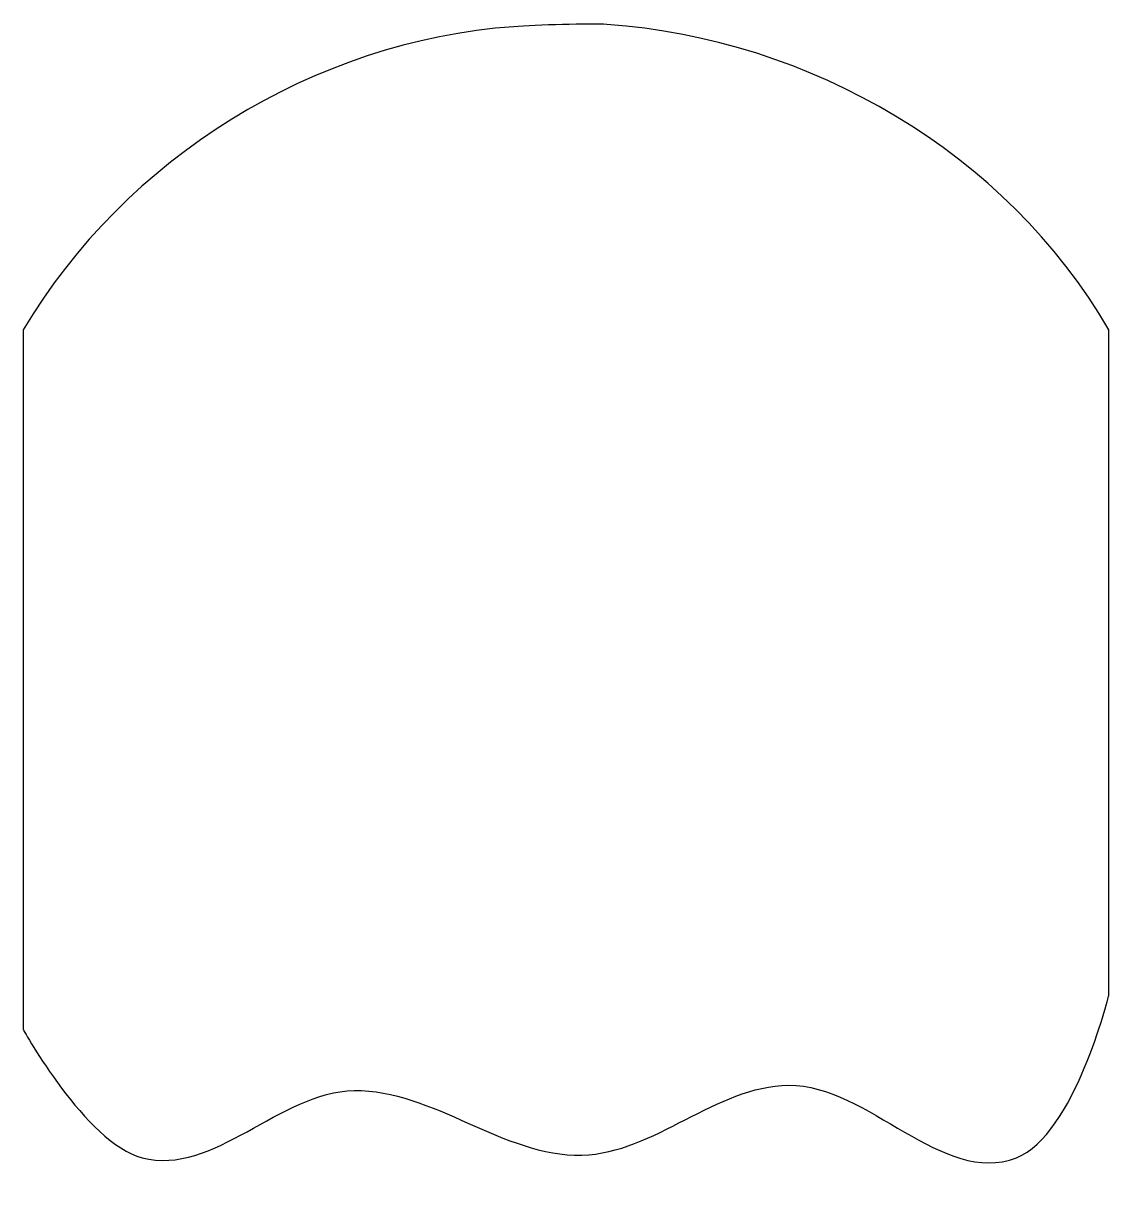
# Model space of a CAD drawing. Extents: x 3.6 to 51, y 19 to 69.9.
import ezdxf

# ---------------------------------------------------------------- set-up
doc = ezdxf.new("R2010")
doc.units = 0
doc.layers.add('Layer_1', color=7, linetype='CONTINUOUS')

msp = doc.modelspace()

# ---------------------------------------------------------------- linework, layer by layer
at = {"layer": 'Layer_1', "color": 1}
for points in [[(3.550673, 56.49468), (3.550673, 25.8646)], [(51.040131, 27.34591), (51.040131, 56.49462)]]:
    msp.add_lwpolyline(points, dxfattribs=at)
for points in [[(25.010861, 69.75471), (16.269683, 69.13296), (8.008614, 63.99821), (3.550673, 56.49468)], [(29.08818, 69.85301), (28.374403, 69.90401), (25.963066, 69.82241), (25.010861, 69.75471)], [(51.040131, 56.49462), (46.537436, 64.25409), (37.982923, 69.21717), (29.08818, 69.85301)], [(47.00427, 20.25903), (49.536186, 21.24879), (51.040131, 27.34591), (51.040131, 27.34591)], [(3.550673, 25.8646), (3.550673, 25.8646), (6.283329, 20.90974), (8.746599, 20.25903)], [(27.990669, 20.37426), (31.172156, 20.45316), (33.854193, 23.39972), (37.036533, 23.42796)], [(37.036533, 23.42796), (40.522842, 23.45886), (43.757116, 18.98966), (47.00427, 20.25903)], [(8.746599, 20.25903), (11.882563, 19.43061), (14.779776, 23.14761), (18.022932, 23.19749)], [(18.022932, 23.19749), (21.475804, 23.25059), (24.538448, 20.2887), (27.990669, 20.37426)]]:
    msp.add_open_spline(points, degree=3, dxfattribs=at)

doc.saveas('drawing.dxf')
